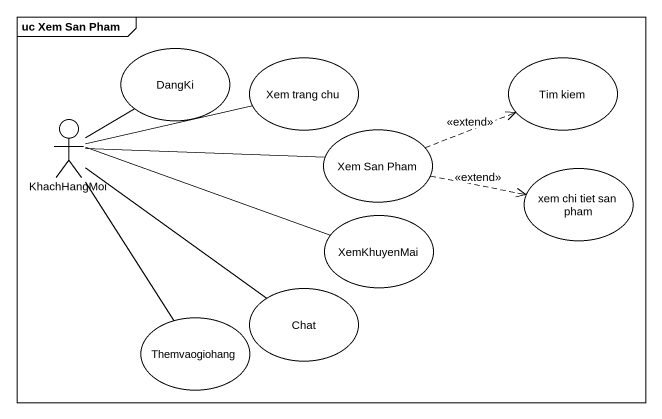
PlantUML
@startuml
mainframe uc Xem San Pham
usecase DangKi
usecase "Xem trang chu" as Xem_trang_chu
usecase "Tim kiem" as Tim_kiem
actor KhachHangMoi
usecase "Xem San Pham" as Xem_San_Pham
usecase "xem chi tiet san pham" as xem_chi_tiet_san_pham
usecase XemKhuyenMai
usecase Chat
usecase Themvaogiohang
KhachHangMoi -up- DangKi
KhachHangMoi -right- Xem_trang_chu
KhachHangMoi -right- Xem_San_Pham
KhachHangMoi -right- XemKhuyenMai
KhachHangMoi -- Chat
KhachHangMoi -- Themvaogiohang
Xem_San_Pham .right.> Tim_kiem : <<extend>>
Xem_San_Pham .right.> xem_chi_tiet_san_pham : <<extend>>
@enduml
